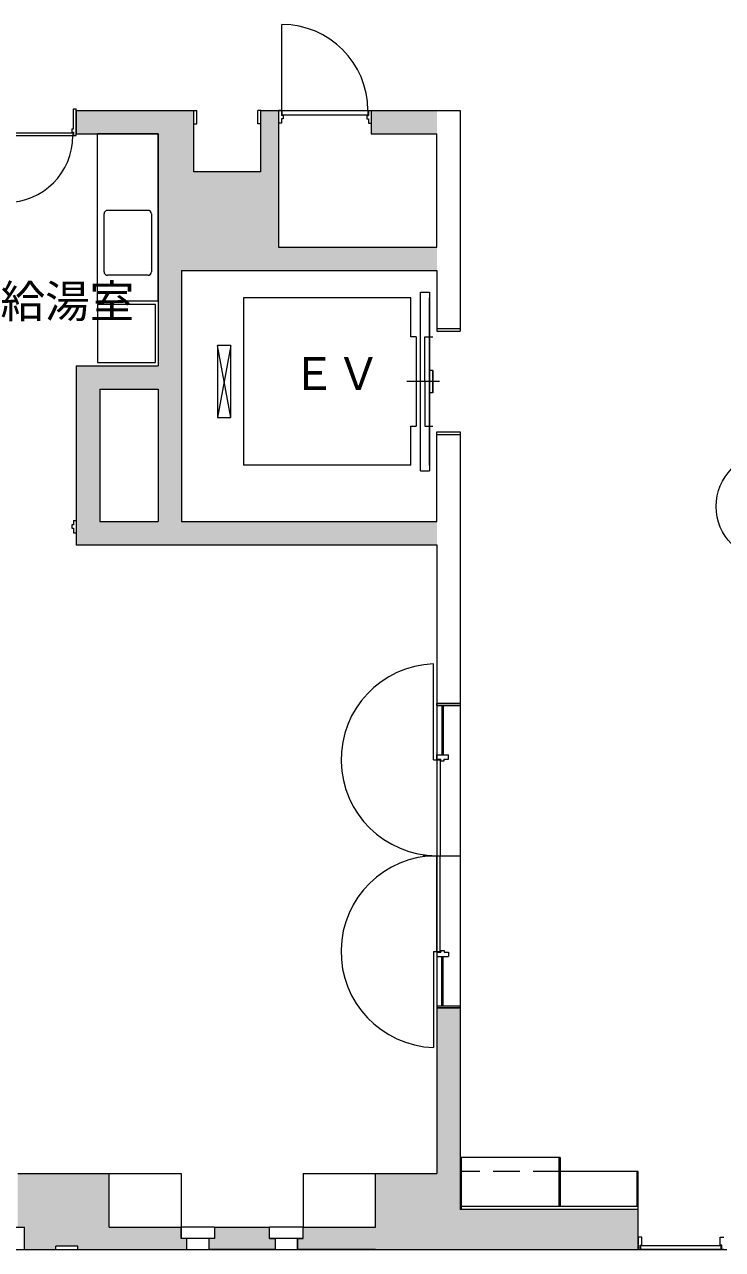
# Model space of a CAD drawing. Units: millimetres at full size, sheet at 1:200; details may follow other scales. Extents: x -41541 to 42058, y -39868 to 8614.
# Drawn here: x 13654 to 19916, y -20496 to -9516 of the extents above; entities that cross this region are included whole.
import ezdxf
from ezdxf.enums import TextEntityAlignment as Align

# ---------------------------------------------------------------- set-up
doc = ezdxf.new("R2010")
doc.units = ezdxf.units.MM
doc.header["$LTSCALE"] = 200
doc.linetypes.add('DASHED1', pattern=[1.8, 1.2, -0.6])
for name, color, linetype, lineweight in [('0-1_躯体', 7, 'Continuous', 9), ('0-2_建具', 7, 'Continuous', 9), ('0-3_仕上', 7, 'Continuous', 9), ('0-5_設備機器', 7, 'Continuous', 9)]:
    doc.layers.add(name, color=color, linetype=linetype, lineweight=lineweight)
doc.layers.add('0-4_室名', color=7, linetype='Continuous')
doc.styles.add('ＭＳ Ｐゴシック', font='')
doc.styles.get('ＭＳ Ｐゴシック').set_extended_font_data('MS PGothic')

msp = doc.modelspace()

# ---------------------------------------------------------------- linework, layer by layer
at = {"layer": '0-1_躯体'}
for p, q in [((14118.9, -10286.2), (15173.9, -10286.2)), ((14118.9, -10286.2), (14118.9, -10496.2)), ((15173.9, -10836.2), (15173.9, -10286.2)), ((15773.9, -10286.2), (17563.9, -10286.2)), ((15773.9, -10836.2), (15773.9, -10286.2)), ((17563.9, -10286.2), (17563.9, -12266.2)), ((14118.9, -10496.2), (14853.9, -10496.2)), ((14853.9, -10496.2), (14853.9, -12576.2)), ((17353.9, -11511.2), (17353.9, -10496.2)), ((15773.9, -10836.2), (15173.9, -10836.2)), ((15063.9, -11721.2), (15063.9, -13971.2)), ((15063.9, -11721.2), (17353.9, -11721.2)), ((17353.9, -11721.2), (17353.9, -12266.2)), ((17288.9, -13466.2), (17288.9, -11966.2)), ((17353.9, -12241.2), (17563.9, -12241.2)), ((17353.9, -12266.2), (17563.9, -12266.2)), ((14118.9, -12576.2), (14118.9, -14181.2)), ((14118.9, -12576.2), (14853.9, -12576.2)), ((14328.9, -12786.2), (14328.9, -13971.2)), ((17318.9, -12816.2), (17288.9, -12816.2)), ((17353.9, -13971.2), (17353.9, -13166.2)), ((17353.9, -13191.2), (17563.9, -13191.2)), ((14328.9, -13971.2), (14853.9, -13971.2)), ((15063.9, -13971.2), (17353.9, -13971.2)), ((14118.9, -14181.2), (17353.9, -14181.2)), ((17353.9, -14181.2), (17353.9, -19816.2)), ((17563.9, -15601.2), (17353.9, -15601.2)), ((17563.9, -18331.2), (17353.9, -18331.2)), ((13593.9, -19816.2), (15058.9, -19816.2)), ((14413.9, -20296.2), (14413.9, -19816.2)), ((15058.9, -19816.2), (15058.9, -20296.2)), ((16152.9, -19816.2), (16152.9, -20296.2)), ((16152.9, -19816.2), (17353.9, -19816.2)), ((19158.9, -20136.2), (17563.9, -20136.2)), ((19158.9, -20496.2), (19158.9, -20136.2)), ((11263.9, -20296.2), (13653.9, -20296.2)), ((13653.9, -20496.2), (13653.9, -20296.2)), ((14413.9, -20296.2), (15058.9, -20296.2)), ((15058.9, -20276.2), (15058.9, -20396.2)), ((15358.9, -20296.2), (15852.9, -20296.2)), ((15852.9, -20396.2), (15852.9, -20296.2)), ((15108.9, -20396.2), (15058.9, -20396.2)), ((15108.9, -20396.2), (15108.9, -20496.2)), ((13653.9, -20496.2), (13933.9, -20496.2)), ((14133.9, -20466.2), (13933.9, -20466.2)), ((13933.9, -20496.2), (13933.9, -20466.2)), ((16803.8, -20496.2), (17333, -20496.2)), ((17283.8, -20496.2), (17563.9, -20496.2)), ((17563.9, -20496.2), (19953.9, -20496.2))]:
    msp.add_line(p, q, dxfattribs=at)
at = {"layer": '0-1_躯体', "color": 4, "lineweight": 5}
for p, q in [((17120.5, -11966.2), (15618.9, -11966.2)), ((15618.9, -11966.2), (15618.9, -13466.2)), ((17120.5, -12315.6), (17120.5, -11966.2)), ((17207.9, -11914.4), (17288.9, -11914.4)), ((17207.9, -13518), (17207.9, -11914.4)), ((17288.9, -11914.4), (17288.9, -13518)), ((15504.8, -13038.6), (15385.8, -12392.5)), ((15504.8, -12392.5), (15385.8, -13038.6)), ((17168.6, -12315.6), (17120.5, -12315.6)), ((17168.6, -12315.6), (17168.6, -13116.8)), ((17245.7, -12715.6), (17245.7, -12315.6)), ((17245.7, -12315.6), (17318.9, -12315.6)), ((17318.9, -12616.2), (17288.9, -12616.2)), ((17375.8, -12715.6), (17084.3, -12715.6)), ((17245.7, -12716.8), (17245.7, -13116.8)), ((17120.5, -13116.8), (17168.6, -13116.8)), ((17120.5, -13466.2), (17120.5, -13116.8)), ((17245.7, -13116.8), (17318.9, -13116.8)), ((17120.5, -13466.2), (15618.9, -13466.2)), ((17207.9, -13518), (17288.9, -13518))]:
    msp.add_line(p, q, dxfattribs=at)
at = {"layer": '0-1_躯体'}
for points in [[(15933.9, -10286.2), (15933.9, -11511.2), (17353.9, -11511.2)], [(16763.9, -10286.2), (16763.9, -10496.2), (17353.9, -10496.2)], [(17318.9, -12816.2), (17318.9, -12616.2), (17288.9, -12616.2)], [(14328.9, -12786.2), (14853.9, -12786.2), (14853.9, -13971.2)], [(17353.9, -13166.2), (17563.9, -13166.2), (17563.9, -20136.2)], [(16152.9, -20296.2), (16803.9, -20296.2), (16803.9, -19816.2)], [(15358.9, -20296.2), (15358.9, -20396.2), (15308.9, -20396.2), (15308.9, -20496.2)], [(16803.9, -20496.2), (16102.9, -20496.2), (16102.9, -20396.2), (16152.9, -20396.2), (16152.9, -20296.2)], [(15852.9, -20396.2), (15902.9, -20396.2), (15902.9, -20496.2), (15308.9, -20496.2)], [(14133.9, -20496.2), (14133.9, -20493), (14133.9, -20466.2)], [(14133.9, -20496.2), (14413.9, -20496.2), (15108.9, -20496.2)]]:
    msp.add_lwpolyline(points, dxfattribs=at)
at = {"layer": '0-1_躯体', "color": 4, "lineweight": 5}
msp.add_lwpolyline([(15385.8, -13038.6), (15504.8, -13038.6), (15504.8, -12392.5), (15385.8, -12392.5)], close=True, dxfattribs=at)
msp.add_lwpolyline([(17318.9, -12616.2), (17318.9, -12816.2), (17288.9, -12816.2)], dxfattribs=at)
at = {"layer": '0-1_躯体'}
msp.add_circle((20333.9, -13835.7), 475, dxfattribs=at)
at = {"layer": '0-1_躯体', "color": 9}
for points in [[(15173.9, -10286.2), (14118.9, -10286.2), (15173.9, -10496.2), (14118.9, -10496.2)], [(15773.9, -10286.2), (15773.9, -11511.2), (15933.9, -10286.2), (15933.9, -11511.2)], [(16763.9, -10286.2), (16763.9, -10496.2), (17353.9, -10286.2), (17353.9, -10496.2)], [(14853.9, -10496.2), (14853.9, -12576.2), (15063.9, -10496.2), (15063.9, -12576.2)], [(15173.9, -10496.2), (15063.9, -10496.2), (15173.9, -11721.2), (15063.9, -11721.2)], [(15173.9, -10836.2), (15173.9, -11511.2), (15773.9, -10836.2), (15773.9, -11511.2)], [(15173.9, -11511.2), (15173.9, -11721.2), (17353.9, -11511.2), (17353.9, -11721.2)], [(14118.9, -12576.2), (14118.9, -13971.2), (14328.9, -12576.2), (14328.9, -13971.2)], [(14328.9, -12576.2), (14328.9, -12786.2), (14853.9, -12576.2), (14853.9, -12786.2)], [(14853.9, -12576.2), (14853.9, -13971.2), (15063.9, -12576.2), (15063.9, -13971.2)], [(17353.9, -13971.2), (14118.9, -13971.2), (17353.9, -14181.2), (14118.9, -14181.2)], [(17353.9, -18331.2), (17353.9, -19816.2), (17563.9, -18331.2), (17563.9, -19816.2)], [(13593.9, -19816.2), (13593.9, -20296.2), (13653.9, -19816.2), (13653.9, -20296.2)], [(13933.9, -20496.2), (13933.9, -19816.2), (13653.9, -20496.2), (13653.9, -19816.2)], [(13933.9, -19816.2), (13933.9, -20296.2), (14413.9, -19816.2), (14413.9, -20296.2)], [(16803.9, -19816.2), (16803.9, -20136.2), (17563.9, -19816.2), (17563.9, -20136.2)], [(16803.9, -20136.2), (16803.9, -20496.2), (19158.9, -20136.2), (19158.9, -20496.2)], [(15058.9, -20296.2), (13933.9, -20296.2), (15058.9, -20466.2), (13933.9, -20466.2)], [(15358.9, -20296.2), (15358.9, -20396.2), (15852.9, -20296.2), (15852.9, -20396.2)], [(16152.9, -20296.2), (16152.9, -20396.2), (16803.9, -20296.2), (16803.9, -20396.2)], [(14133.9, -20496.2), (15108.9, -20496.2), (14133.9, -20396.2), (15108.9, -20396.2)], [(15308.9, -20496.2), (15902.9, -20496.2), (15308.9, -20396.2), (15902.9, -20396.2)], [(16102.9, -20396.2), (16102.9, -20496.2), (19158.9, -20396.2), (19158.9, -20496.2)]]:
    msp.add_solid(points, dxfattribs=at)
at = {"layer": '0-2_建具', "color": 4, "lineweight": 5}
for p, q in [((15963.9, -10286.2), (15963.9, -9516.2)), ((17323.9, -16106.2), (17323.9, -15246.8)), ((17323.9, -17826.2), (17323.9, -18685.7))]:
    msp.add_line(p, q, dxfattribs=at)
at = {"layer": '0-2_建具'}
for p, q in [((14093.9, -10271.2), (14118.9, -10271.2)), ((14118.9, -10511.2), (14118.9, -10271.2)), ((15173.9, -10286.2), (15198.9, -10286.2)), ((15173.9, -10406.2), (15173.9, -10286.2)), ((15198.9, -10406.2), (15198.9, -10286.2)), ((15773.9, -10286.2), (15748.9, -10286.2)), ((15748.9, -10406.2), (15748.9, -10286.2)), ((15773.9, -10406.2), (15773.9, -10286.2)), ((15958.9, -10286.2), (15933.9, -10286.2)), ((15933.9, -10286.2), (15933.9, -10401.2)), ((15958.9, -10286.2), (15958.9, -10331.2)), ((16738.9, -10286.2), (16763.9, -10286.2)), ((16738.9, -10286.2), (16738.9, -10331.2)), ((16763.9, -10286.2), (16763.9, -10401.2)), ((15173.9, -10406.2), (15198.9, -10406.2)), ((15773.9, -10406.2), (15748.9, -10406.2)), ((15958.9, -10401.2), (15933.9, -10401.2)), ((15973.9, -10331.2), (15958.9, -10331.2)), ((15958.9, -10361.2), (15958.9, -10401.2)), ((16723.9, -10331.2), (16738.9, -10331.2)), ((16738.9, -10361.2), (16738.9, -10401.2)), ((16738.9, -10401.2), (16763.9, -10401.2)), ((13488.9, -10511.2), (14088.9, -10511.2)), ((14093.9, -10511.2), (14118.9, -10511.2)), ((14093.9, -13961.2), (14118.9, -13961.2)), ((14118.9, -13961.2), (14118.9, -14071.2)), ((17353.9, -15601.2), (17563.9, -15601.2)), ((17353.9, -15621.2), (17353.9, -15601.2)), ((17353.9, -15621.2), (17428.1, -15621.2)), ((17398.9, -15621.2), (17398.9, -16061.2)), ((17408.9, -15621.2), (17563.9, -15621.2)), ((17408.9, -15621.2), (17408.9, -16061.2)), ((17563.9, -15601.2), (17563.9, -15621.2)), ((17323.9, -16106.2), (17383.9, -16106.2)), ((17353.9, -16061.2), (17458.9, -16061.2)), ((17353.9, -16101.2), (17353.9, -16061.2)), ((17353.9, -16101.2), (17388.9, -16101.2)), ((17353.9, -16106.2), (17353.9, -16977)), ((17383.9, -16106.2), (17383.9, -16972.6)), ((17388.9, -16116.2), (17388.9, -16101.2)), ((17388.9, -16116.2), (17418.9, -16116.2)), ((17418.9, -16101.2), (17458.9, -16101.2)), ((17418.9, -16116.2), (17418.9, -16101.2)), ((17458.9, -16101.2), (17458.9, -16061.2)), ((17231, -16966.2), (17563.9, -16966.2)), ((17353.9, -17826.2), (17353.9, -16971.2)), ((17383.9, -17826.2), (17383.9, -16971.2)), ((17323.9, -17826.2), (17383.9, -17826.2)), ((17353.9, -17831.2), (17388.9, -17831.2)), ((17388.9, -17816.2), (17388.9, -17831.2)), ((17388.9, -17816.2), (17418.9, -17816.2)), ((17398.9, -18311.2), (17398.9, -17871.2)), ((17408.9, -18311.2), (17408.9, -17871.2)), ((17418.9, -17816.2), (17418.9, -17831.2)), ((17418.9, -17831.2), (17458.9, -17831.2)), ((17458.9, -17831.2), (17458.9, -17871.2)), ((17353.9, -18311.2), (17428.1, -18311.2)), ((17353.9, -18311.2), (17353.9, -18331.2)), ((17353.9, -18331.2), (17563.9, -18331.2)), ((17408.9, -18311.2), (17563.9, -18311.2)), ((17563.9, -18331.2), (17563.9, -18311.2)), ((15058.9, -20396.2), (15058.9, -20296.2)), ((15358.9, -20296.2), (15058.9, -20296.2)), ((15358.9, -20296.2), (15358.9, -20396.2)), ((16152.9, -20296.2), (15852.9, -20296.2)), ((15852.9, -20396.2), (15852.9, -20296.2)), ((16152.9, -20396.2), (16152.9, -20296.2)), ((15358.9, -20396.2), (15058.9, -20396.2)), ((15108.9, -20396.2), (15058.9, -20396.2)), ((15108.9, -20396.2), (15108.9, -20496.2)), ((16152.9, -20396.2), (15852.9, -20396.2)), ((15902.9, -20396.2), (15902.9, -20496.2)), ((16102.9, -20396.2), (16102.9, -20496.2)), ((16102.9, -20396.2), (16152.9, -20396.2)), ((19158.9, -20386.2), (19158.9, -20496.2)), ((1814, -20496.2), (17116.4, -20496.2)), ((17116.4, -20496), (17251.4, -20496)), ((19178.9, -20456.2), (19193.9, -20456.2)), ((19903.9, -20496.2), (19183.9, -20496.2)), ((19903.9, -20496.2), (19903.9, -20461.2))]:
    msp.add_line(p, q, dxfattribs=at)
for points in [[(14078.9, -10451.2), (14093.9, -10451.2), (14093.9, -10271.2)], [(15963.9, -10286.2), (16733.9, -10286.2), (16733.9, -10326.2)], [(15963.9, -10286.2), (15963.9, -10314.9), (15963.9, -10326.2)], [(15973.9, -10331.2), (15973.9, -10361.2), (15958.9, -10361.2)], [(15963.9, -10326.2), (16126.1, -10326.2), (16733.9, -10326.2)], [(16723.9, -10331.2), (16723.9, -10361.2), (16738.9, -10361.2)], [(13488.9, -10486.2), (14088.9, -10486.2), (14088.9, -10511.2)], [(14078.9, -10451.2), (14078.9, -10481.2), (14093.9, -10481.2), (14093.9, -10511.2)], [(14093.9, -13961.2), (14093.9, -14001.2), (14078.9, -14001.2), (14078.9, -14031.2), (14093.9, -14031.2), (14093.9, -14071.2), (14118.9, -14071.2)], [(17353.9, -17831.2), (17353.9, -17871.2), (17458.9, -17871.2)], [(15308.9, -20396.2), (15308.9, -20496.2), (15902.9, -20496.2)], [(19193.9, -20456.2), (19193.9, -20386.2), (19158.9, -20386.2)], [(19928.9, -20496.2), (19908.9, -20496.2), (19908.9, -20456.2), (19893.9, -20456.2), (19893.9, -20386.2), (19928.9, -20386.2)], [(19158.9, -20496.2), (19178.9, -20496.2), (19178.9, -20456.2)], [(19183.9, -20496.2), (19183.9, -20461.2), (19903.9, -20461.2)]]:
    msp.add_lwpolyline(points, dxfattribs=at)
at = {"layer": '0-2_建具', "color": 4, "lineweight": 5}
for centre, radius, start, end in [((15963.9, -10286.2), 770, 0, 90), ((13488.9, -10511.2), 600, 270, 0), ((17354.8, -16106.2), 860, 92.06415, 269.93498), ((17353.9, -17826.2), 860, 90.01362, 268.0009)]:
    msp.add_arc(centre, radius, start, end, dxfattribs=at)
at = {"layer": '0-3_仕上'}
for p, q in [((17563.9, -19671.2), (17563.9, -20136.2)), ((18458.9, -19671.2), (17563.9, -19671.2)), ((17573.9, -20136.2), (17573.9, -19671.2)), ((18448.9, -19671.2), (18448.9, -20111.2)), ((18458.9, -19671.2), (18458.9, -20111.2)), ((19148.9, -19796.2), (19148.9, -20111.2)), ((19158.9, -20111.2), (17563.9, -20111.2))]:
    msp.add_line(p, q, dxfattribs=at)
at = {"layer": '0-3_仕上', "linetype": 'DASHED1'}
msp.add_line((18458.9, -19796.2), (17563.7, -19796.2), dxfattribs=at)
at = {"layer": '0-3_仕上'}
msp.add_lwpolyline([(19158.9, -20136.2), (19158.9, -19796.2), (18458.9, -19796.2)], dxfattribs=at)
at = {"layer": '0-5_設備機器', "color": 2, "lineweight": 5}
for p, q in [((14853.9, -10496.2), (14308.9, -10496.2)), ((14308.9, -11996.2), (14308.9, -10496.2)), ((14853.9, -11996.2), (14853.9, -10496.2)), ((14762.1, -11182.2), (14397.6, -11182.2)), ((14367.6, -11733.9), (14367.6, -11212.2)), ((14792.1, -11212.2), (14792.1, -11733.9)), ((14762.1, -11763.9), (14397.6, -11763.9)), ((14853.9, -11996.2), (14308.9, -11996.2))]:
    msp.add_line(p, q, dxfattribs=at)
msp.add_lwpolyline([(14308.9, -12546.2), (14828.9, -12546.2), (14828.9, -12026.2), (14308.9, -12026.2)], close=True, dxfattribs=at)
for centre, start, end in [((14397.6, -11212.2), 90, 180), ((14762.1, -11212.2), 0, 90), ((14397.6, -11733.9), 180, 270), ((14762.1, -11733.9), 270, 0)]:
    msp.add_arc(centre, 30, start, end, dxfattribs=at)

# ---------------------------------------------------------------- texts
at = {"layer": '0-4_室名', "style": 'ＭＳ Ｐゴシック'}
for s, p in [('給湯室', (13438.1, -12231.8)), ('ＥＶ', (16048.5, -12879.9))]:
    msp.add_text(s, height=293.3, dxfattribs=at).set_placement(p, align=Align.BOTTOM_LEFT)

doc.saveas('drawing.dxf')
